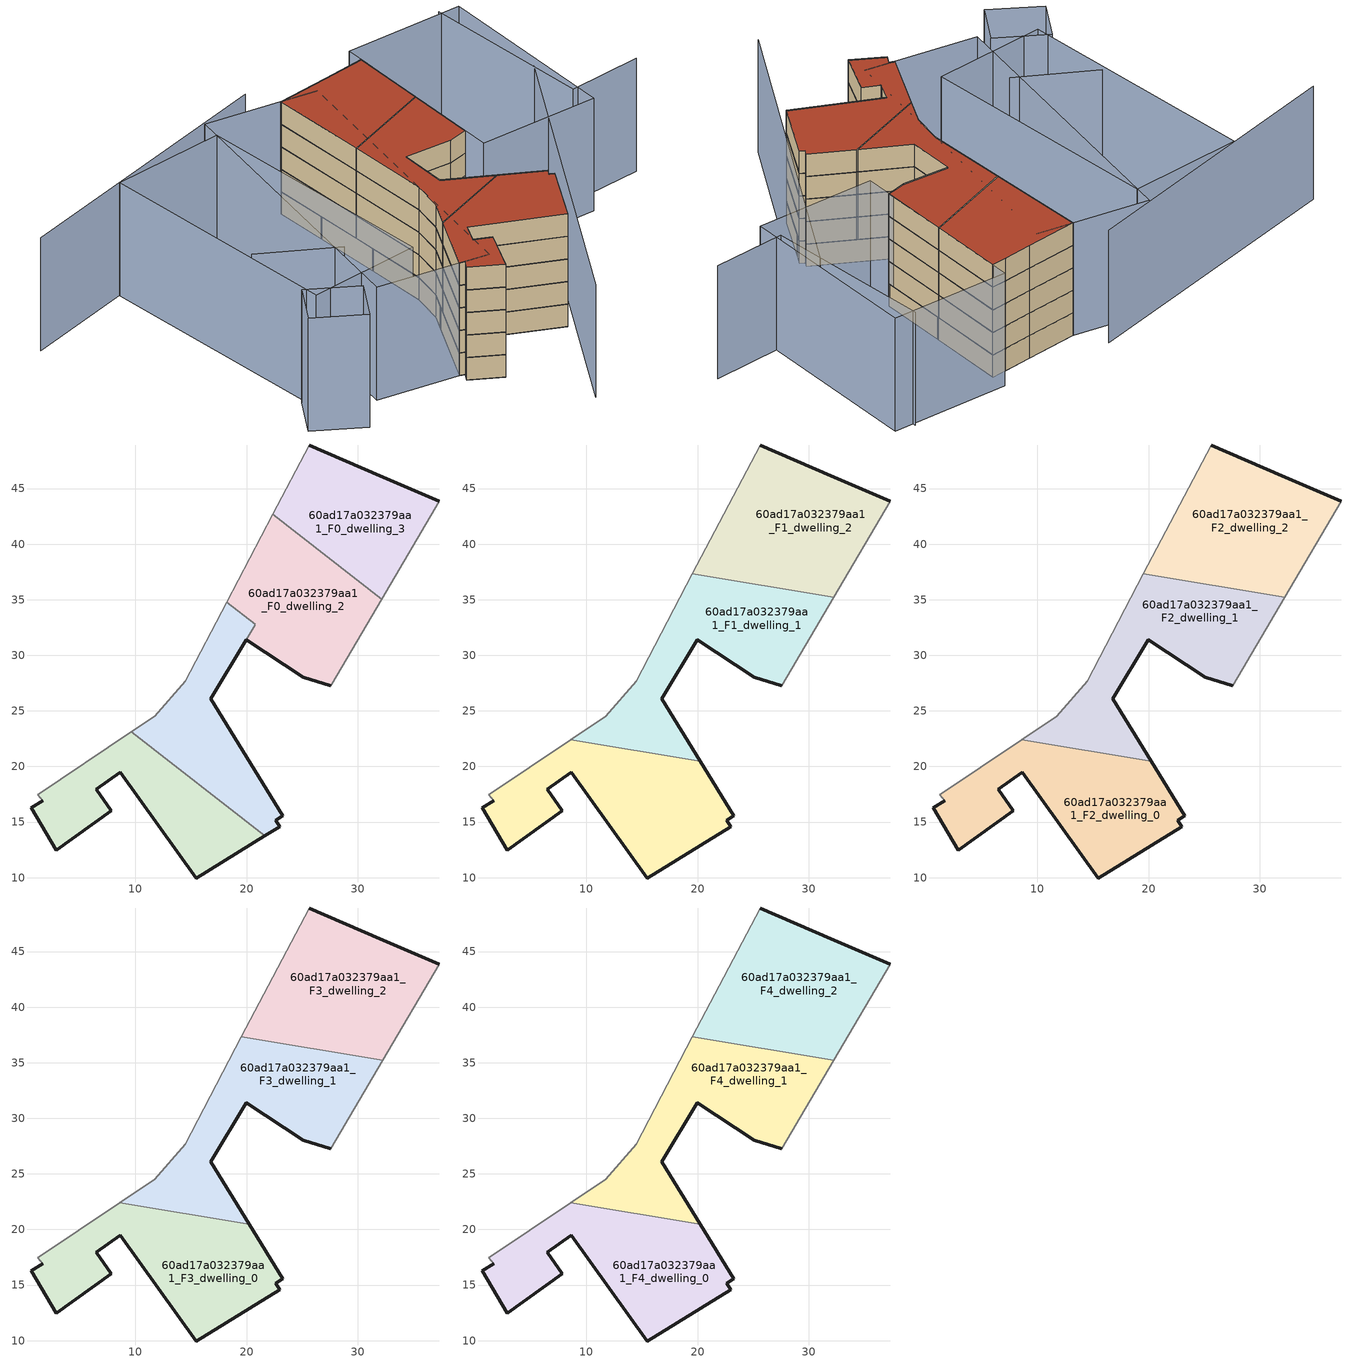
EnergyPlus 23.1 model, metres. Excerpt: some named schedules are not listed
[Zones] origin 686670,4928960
60ad17a032379aa1_F0_dwelling_0
 floor ground (EU_floor_Construction): 21.64,13.76 9.61,23.1 1.2,17.47 1.66,16.9 0.64,16.31 2.86,12.47 7.84,16.04 6.48,17.94 8.63,19.48 15.45,9.97 z0
 wall outside (EU_wall_Construction): 21.64,13.76 15.45,9.97 8.63,19.48 6.48,17.94 7.84,16.04 2.86,12.47 0.64,16.31 1.66,16.9 z0:3
 wall adiabatic (EU_wall_Construction): 1.66,16.9 1.2,17.47 9.61,23.1 z0:3
 wall to 60ad17a032379aa1_F0_dwelling_1 (EU_wall_Construction): 9.61,23.1 21.64,13.76 z0:3
60ad17a032379aa1_F0_dwelling_1
 floor ground (EU_floor_Construction): 22.98,14.59 22.62,15.16 23.26,15.55 16.79,26.09 20.77,32.77 18.2,34.77 14.46,27.67 11.73,24.52 9.61,23.1 21.64,13.76 z0
 wall outside (EU_wall_Construction): 19.96,31.4 16.79,26.09 23.26,15.55 22.62,15.16 22.98,14.59 21.64,13.76 z0:3
 wall adiabatic (EU_wall_Construction): 9.61,23.1 11.73,24.52 14.46,27.67 18.2,34.77 z0:3
 wall to 60ad17a032379aa1_F0_dwelling_2 (EU_wall_Construction): 18.2,34.77 20.77,32.77 19.96,31.41 z0:3
60ad17a032379aa1_F0_dwelling_2
 floor ground (EU_floor_Construction): 27.68,27.41 32.17,35.06 22.36,42.68 18.2,34.77 20.77,32.77 19.96,31.41 25.08,28.05 27.59,27.27 z0
 wall outside (EU_wall_Construction): 27.59,27.27 25.08,28.05 19.96,31.41 z0:3
 wall adiabatic (EU_wall_Construction): 18.2,34.77 22.36,42.68 / 32.17,35.06 27.68,27.41 27.59,27.27 z0:3
 wall to 60ad17a032379aa1_F0_dwelling_3 (EU_wall_Construction): 22.36,42.68 32.17,35.06 z0:3
60ad17a032379aa1_F0_dwelling_3
 floor ground (EU_floor_Construction): 32.17,35.06 37.32,43.84 35.43,44.67 32,46.14 25.63,48.92 22.36,42.68 z0
 wall outside (EU_wall_Construction): 25.63,48.92 32,46.14 35.43,44.67 37.32,43.84 z0:3
 wall adiabatic (EU_wall_Construction): 37.32,43.84 32.17,35.06 / 22.36,42.68 25.63,48.92 z0:3
60ad17a032379aa1_F1_dwelling_0
 floor to 60ad17a032379aa1_F0_dwelling_0 (EU_floor_Construction): 21.64,13.76 11.02,22.01 8.59,22.42 1.2,17.47 1.66,16.9 0.64,16.31 2.86,12.47 7.84,16.04 6.48,17.94 8.63,19.48 15.45,9.97 z3
 floor to 60ad17a032379aa1_F0_dwelling_1 (EU_floor_Construction): 22.98,14.59 22.62,15.16 23.26,15.55 20.24,20.48 11.02,22.01 21.64,13.76 z3
 wall outside (EU_wall_Construction): 20.24,20.48 23.26,15.55 22.62,15.16 22.98,14.59 15.45,9.97 8.63,19.48 6.48,17.94 7.84,16.04 2.86,12.47 0.64,16.31 1.66,16.9 z3:6
 wall adiabatic (EU_wall_Construction): 1.66,16.9 1.2,17.47 8.59,22.42 z3:6
 wall to 60ad17a032379aa1_F1_dwelling_1 (EU_wall_Construction): 8.59,22.42 20.24,20.48 z3:6
60ad17a032379aa1_F1_dwelling_1
 floor outside (EU_floor_Construction): 25.08,28.05 19.96,31.41 20.77,32.77 19.96,31.4 z3
 floor to 60ad17a032379aa1_F0_dwelling_1 (EU_floor_Construction): 20.24,20.48 16.79,26.09 19.96,31.4 20.77,32.77 18.2,34.77 14.46,27.67 11.73,24.52 9.61,23.1 11.02,22.01 z3
 floor to 60ad17a032379aa1_F0_dwelling_0 (EU_floor_Construction): 11.02,22.01 9.61,23.1 8.59,22.42 z3
 floor to 60ad17a032379aa1_F0_dwelling_2 (EU_floor_Construction): 27.59,27.27 32.17,35.06 31.88,35.28 19.55,37.33 18.2,34.77 20.77,32.77 19.96,31.41 25.08,28.05 z3
 floor to 60ad17a032379aa1_F0_dwelling_3 (EU_floor_Construction): 32.17,35.06 32.26,35.22 31.88,35.28 z3
 wall outside (EU_wall_Construction): 27.59,27.27 25.08,28.05 19.96,31.41 16.79,26.09 20.24,20.48 z3:6
 wall adiabatic (EU_wall_Construction): 8.59,22.42 11.73,24.52 14.46,27.67 19.55,37.33 / 32.26,35.22 27.59,27.27 z3:6
 wall to 60ad17a032379aa1_F1_dwelling_2 (EU_wall_Construction): 19.55,37.33 32.26,35.22 z3:6
60ad17a032379aa1_F1_dwelling_2
 floor to 60ad17a032379aa1_F0_dwelling_2 (EU_floor_Construction): 31.88,35.28 22.36,42.68 19.55,37.33 z3
 floor to 60ad17a032379aa1_F0_dwelling_3 (EU_floor_Construction): 32.26,35.22 37.32,43.84 35.43,44.67 32,46.14 25.63,48.92 22.36,42.68 31.88,35.28 z3
 wall outside (EU_wall_Construction): 25.63,48.92 32,46.14 35.43,44.67 37.32,43.84 z3:6
 wall adiabatic (EU_wall_Construction): 37.32,43.84 32.26,35.22 / 19.55,37.33 25.63,48.92 z3:6
60ad17a032379aa1_F2_dwelling_0
 floor to 60ad17a032379aa1_F1_dwelling_0 (EU_floor_Construction): 22.98,14.59 22.62,15.16 23.26,15.55 20.24,20.48 8.59,22.42 1.2,17.47 1.66,16.9 0.64,16.31 2.86,12.47 7.84,16.04 6.48,17.94 8.63,19.48 15.45,9.97 z6
 wall outside (EU_wall_Construction): 20.24,20.48 23.26,15.55 22.62,15.16 22.98,14.59 15.45,9.97 8.63,19.48 6.48,17.94 7.84,16.04 2.86,12.47 0.64,16.31 1.66,16.9 z6:9
 wall adiabatic (EU_wall_Construction): 1.66,16.9 1.2,17.47 8.59,22.42 z6:9
 wall to 60ad17a032379aa1_F2_dwelling_1 (EU_wall_Construction): 8.59,22.42 20.24,20.48 z6:9
60ad17a032379aa1_F2_dwelling_1
 floor to 60ad17a032379aa1_F1_dwelling_1 (EU_floor_Construction): 27.59,27.27 32.26,35.22 19.55,37.33 14.46,27.67 11.73,24.52 8.59,22.42 20.24,20.48 16.79,26.09 19.96,31.41 25.08,28.05 z6
 wall outside (EU_wall_Construction): 27.59,27.27 25.08,28.05 19.96,31.41 16.79,26.09 20.24,20.48 z6:9
 wall adiabatic (EU_wall_Construction): 8.59,22.42 11.73,24.52 14.46,27.67 19.55,37.33 / 32.26,35.22 27.59,27.27 z6:9
 wall to 60ad17a032379aa1_F2_dwelling_2 (EU_wall_Construction): 19.55,37.33 32.26,35.22 z6:9
60ad17a032379aa1_F2_dwelling_2
 floor to 60ad17a032379aa1_F1_dwelling_2 (EU_floor_Construction): 32.26,35.22 37.32,43.84 35.43,44.67 32,46.14 25.63,48.92 19.55,37.33 z6
 wall outside (EU_wall_Construction): 25.63,48.92 32,46.14 35.43,44.67 37.32,43.84 z6:9
 wall adiabatic (EU_wall_Construction): 37.32,43.84 32.26,35.22 / 19.55,37.33 25.63,48.92 z6:9
60ad17a032379aa1_F3_dwelling_0
 floor to 60ad17a032379aa1_F2_dwelling_0 (EU_floor_Construction): 22.98,14.59 22.62,15.16 23.26,15.55 20.24,20.48 8.59,22.42 1.2,17.47 1.66,16.9 0.64,16.31 2.86,12.47 7.84,16.04 6.48,17.94 8.63,19.48 15.45,9.97 z9
 wall outside (EU_wall_Construction): 20.24,20.48 23.26,15.55 22.62,15.16 22.98,14.59 15.45,9.97 8.63,19.48 6.48,17.94 7.84,16.04 2.86,12.47 0.64,16.31 1.66,16.9 z9:12
 wall adiabatic (EU_wall_Construction): 1.66,16.9 1.2,17.47 8.59,22.42 z9:12
 wall to 60ad17a032379aa1_F3_dwelling_1 (EU_wall_Construction): 8.59,22.42 20.24,20.48 z9:12
60ad17a032379aa1_F3_dwelling_1
 floor to 60ad17a032379aa1_F2_dwelling_1 (EU_floor_Construction): 27.59,27.27 32.26,35.22 19.55,37.33 14.46,27.67 11.73,24.52 8.59,22.42 20.24,20.48 16.79,26.09 19.96,31.41 25.08,28.05 z9
 wall outside (EU_wall_Construction): 27.59,27.27 25.08,28.05 19.96,31.41 16.79,26.09 20.24,20.48 z9:12
 wall adiabatic (EU_wall_Construction): 8.59,22.42 11.73,24.52 14.46,27.67 19.55,37.33 / 32.26,35.22 27.59,27.27 z9:12
 wall to 60ad17a032379aa1_F3_dwelling_2 (EU_wall_Construction): 19.55,37.33 32.26,35.22 z9:12
60ad17a032379aa1_F3_dwelling_2
 floor to 60ad17a032379aa1_F2_dwelling_2 (EU_floor_Construction): 32.26,35.22 37.32,43.84 35.43,44.67 32,46.14 25.63,48.92 19.55,37.33 z9
 wall outside (EU_wall_Construction): 25.63,48.92 32,46.14 35.43,44.67 37.32,43.84 z9:12
 wall adiabatic (EU_wall_Construction): 37.32,43.84 32.26,35.22 / 19.55,37.33 25.63,48.92 z9:12
60ad17a032379aa1_F4_dwelling_0
 floor to 60ad17a032379aa1_F3_dwelling_0 (EU_floor_Construction): 22.98,14.59 22.62,15.16 23.26,15.55 20.24,20.48 8.59,22.42 1.2,17.47 1.66,16.9 0.64,16.31 2.86,12.47 7.84,16.04 6.48,17.94 8.63,19.48 15.45,9.97 z12
 wall outside (EU_wall_Construction): 20.24,20.48 23.26,15.55 22.62,15.16 22.98,14.59 15.45,9.97 8.63,19.48 6.48,17.94 7.84,16.04 2.86,12.47 0.64,16.31 1.66,16.9 z12:15
 wall adiabatic (EU_wall_Construction): 1.66,16.9 1.2,17.47 8.59,22.42 z12:15
 wall to 60ad17a032379aa1_F4_dwelling_1 (EU_wall_Construction): 8.59,22.42 20.24,20.48 z12:15
 roof outside (EU_roof_Construction): 20.24,20.48 23.26,15.55 22.62,15.16 22.98,14.59 15.45,9.97 8.63,19.48 6.48,17.94 7.84,16.04 2.86,12.47 0.64,16.31 1.66,16.9 1.2,17.47 8.59,22.42 z15
60ad17a032379aa1_F4_dwelling_1
 floor to 60ad17a032379aa1_F3_dwelling_1 (EU_floor_Construction): 27.59,27.27 32.26,35.22 19.55,37.33 14.46,27.67 11.73,24.52 8.59,22.42 20.24,20.48 16.79,26.09 19.96,31.41 25.08,28.05 z12
 wall outside (EU_wall_Construction): 27.59,27.27 25.08,28.05 19.96,31.41 16.79,26.09 20.24,20.48 z12:15
 wall adiabatic (EU_wall_Construction): 8.59,22.42 11.73,24.52 14.46,27.67 19.55,37.33 / 32.26,35.22 27.59,27.27 z12:15
 wall to 60ad17a032379aa1_F4_dwelling_2 (EU_wall_Construction): 19.55,37.33 32.26,35.22 z12:15
 roof outside (EU_roof_Construction): 32.26,35.22 27.59,27.27 25.08,28.05 19.96,31.41 16.79,26.09 20.24,20.48 8.59,22.42 11.73,24.52 14.46,27.67 19.55,37.33 z15
60ad17a032379aa1_F4_dwelling_2
 floor to 60ad17a032379aa1_F3_dwelling_2 (EU_floor_Construction): 32.26,35.22 37.32,43.84 35.43,44.67 32,46.14 25.63,48.92 19.55,37.33 z12
 wall outside (EU_wall_Construction): 25.63,48.92 32,46.14 35.43,44.67 37.32,43.84 z12:15
 wall adiabatic (EU_wall_Construction): 37.32,43.84 32.26,35.22 / 19.55,37.33 25.63,48.92 z12:15
 roof outside (EU_roof_Construction): 35.43,44.67 37.32,43.84 32.26,35.22 19.55,37.33 25.63,48.92 32,46.14 z15
shading: -5.79,39.86 -0.38,30.8 / 2.66,1.45 43.31,25.25 / 49.07,15.09 40.32,19.26 / 40.32,19.26 49.95,39.46 / 25.58,53.23 -11.38,63.28 / -10.68,31.82 -7.36,25.71 / -7.36,25.71 -12.72,22.79 / -12.72,22.79 -16.04,28.9 / -16.04,28.9 -10.68,31.82 / 51.97,37.8 39.43,16.4 / 39.43,16.4 25.88,24.34 / 25.88,24.34 38.42,45.74 / 38.42,45.74 51.97,37.8 / -7.07,24.18 18,55.1 / 18,55.1 29.29,45.95 / 29.29,45.95 4.21,15.03 / 4.21,15.03 -7.07,24.18 / -11.14,29.92 2.81,59.35 / 2.81,59.35 16.27,52.98 / 16.27,52.98 2.33,23.54 / 2.33,23.54 -11.14,29.92 z0:15
[Building]
EU S2 Campaign: North Axis=0; Terrain=City; Solar Distribution=FullExterior
[Site:Location]
Bologna: Latitude=44.5; Longitude=11.25; Time Zone=1; Elevation=37
[SizingPeriod:WeatherFileDays]
AnnualSizingPeriod: Begin Month=1; Begin Day of Month=1; End Month=12; End Day of Month=31; Day of Week for Start Day=Monday; Use Weather File Daylight Saving Period=No; Use Weather File Rain and Snow Indicators=No
[MATERIAL:NOMASS] Roughness=MediumRough; Thermal Absorptance=0.9; Solar Absorptance=0.7; Visible Absorptance=0.7
Name | Thermal Resistance
EU_wall_NoMass | 0.905828
EU_roof_NoMass | 0.37593
EU_floor_NoMass | 0.67114
[CONSTRUCTION]
EU_wall_Construction: EU_wall_NoMass
EU_roof_Construction: EU_roof_NoMass
EU_floor_Construction: EU_floor_NoMass
EU_InternalMass_Construction: EU_InternalMass_Material
[ZONE] Type=1; Multiplier=1; Ceiling Height=autocalculate; Floor Area=autocalculate; Part of Total Floor Area=Yes
Name | Volume
60ad17a032379aa1_F0_dwelling_0 | 322.403
60ad17a032379aa1_F1_dwelling_0; 60ad17a032379aa1_F2_dwelling_0; 60ad17a032379aa1_F3_dwelling_0; 60ad17a032379aa1_F4_dwelling_0 | 429.859
60ad17a032379aa1_F0_dwelling_1 | 292.952
60ad17a032379aa1_F1_dwelling_1; 60ad17a032379aa1_F2_dwelling_1; 60ad17a032379aa1_F3_dwelling_1; 60ad17a032379aa1_F4_dwelling_1 | 429.841
60ad17a032379aa1_F0_dwelling_2 | 351.811
60ad17a032379aa1_F1_dwelling_2; 60ad17a032379aa1_F2_dwelling_2; 60ad17a032379aa1_F3_dwelling_2; 60ad17a032379aa1_F4_dwelling_2 | 429.858
60ad17a032379aa1_F0_dwelling_3 | 322.377
[INTERNALMASS] Construction=EU_InternalMass_Construction
Name | Zone or ZoneList | Surface Area
60ad17a032379aa1_F0_dwelling_0_EU_InternalMass | 60ad17a032379aa1_F0_dwelling_0 | 107.469
60ad17a032379aa1_F0_dwelling_1_EU_InternalMass | 60ad17a032379aa1_F0_dwelling_1 | 97.6695
60ad17a032379aa1_F0_dwelling_2_EU_InternalMass | 60ad17a032379aa1_F0_dwelling_2 | 117.27
60ad17a032379aa1_F0_dwelling_3_EU_InternalMass | 60ad17a032379aa1_F0_dwelling_3 | 107.459
60ad17a032379aa1_F1_dwelling_0_EU_InternalMass | 60ad17a032379aa1_F1_dwelling_0 | 143.287
60ad17a032379aa1_F1_dwelling_1_EU_InternalMass | 60ad17a032379aa1_F1_dwelling_1 | 143.28
60ad17a032379aa1_F1_dwelling_2_EU_InternalMass | 60ad17a032379aa1_F1_dwelling_2 | 143.286
60ad17a032379aa1_F2_dwelling_0_EU_InternalMass | 60ad17a032379aa1_F2_dwelling_0 | 143.287
60ad17a032379aa1_F2_dwelling_1_EU_InternalMass | 60ad17a032379aa1_F2_dwelling_1 | 143.28
60ad17a032379aa1_F2_dwelling_2_EU_InternalMass | 60ad17a032379aa1_F2_dwelling_2 | 143.286
60ad17a032379aa1_F3_dwelling_0_EU_InternalMass | 60ad17a032379aa1_F3_dwelling_0 | 143.287
60ad17a032379aa1_F3_dwelling_1_EU_InternalMass | 60ad17a032379aa1_F3_dwelling_1 | 143.28
60ad17a032379aa1_F3_dwelling_2_EU_InternalMass | 60ad17a032379aa1_F3_dwelling_2 | 143.286
60ad17a032379aa1_F4_dwelling_0_EU_InternalMass | 60ad17a032379aa1_F4_dwelling_0 | 143.287
60ad17a032379aa1_F4_dwelling_1_EU_InternalMass | 60ad17a032379aa1_F4_dwelling_1 | 143.28
60ad17a032379aa1_F4_dwelling_2_EU_InternalMass | 60ad17a032379aa1_F4_dwelling_2 | 143.286
[OTHEREQUIPMENT] Fuel Type=Electricity; Design Level Calculation Method=Watts/Area; Power per Zone Floor Area=1; Fraction Latent=0; Fraction Radiant=0; Fraction Lost=0; Carbon Dioxide Generation Rate=0; EndUse Subcategory=EU_Step8_InternalGains
Name | Zone or ZoneList or Space or SpaceList | Schedule
EU_Step8_InternalGain_60ad17a032379aa1_F0_dwelling_0_f000 | 60ad17a032379aa1_F0_dwelling_0 | EU_Step8_GainSchedule_60ad17a032379aa1_F0_dwelling_0_f000
EU_Step8_InternalGain_60ad17a032379aa1_F0_dwelling_1_f000 | 60ad17a032379aa1_F0_dwelling_1 | EU_Step8_GainSchedule_60ad17a032379aa1_F0_dwelling_1_f000
EU_Step8_InternalGain_60ad17a032379aa1_F0_dwelling_2_f000 | 60ad17a032379aa1_F0_dwelling_2 | EU_Step8_GainSchedule_60ad17a032379aa1_F0_dwelling_2_f000
EU_Step8_InternalGain_60ad17a032379aa1_F0_dwelling_3_f000 | 60ad17a032379aa1_F0_dwelling_3 | EU_Step8_GainSchedule_60ad17a032379aa1_F0_dwelling_3_f000
EU_Step8_InternalGain_60ad17a032379aa1_F1_dwelling_0_f000 | 60ad17a032379aa1_F1_dwelling_0 | EU_Step8_GainSchedule_60ad17a032379aa1_F1_dwelling_0_f000
EU_Step8_InternalGain_60ad17a032379aa1_F1_dwelling_1_f000 | 60ad17a032379aa1_F1_dwelling_1 | EU_Step8_GainSchedule_60ad17a032379aa1_F1_dwelling_1_f000
EU_Step8_InternalGain_60ad17a032379aa1_F1_dwelling_2_f000 | 60ad17a032379aa1_F1_dwelling_2 | EU_Step8_GainSchedule_60ad17a032379aa1_F1_dwelling_2_f000
EU_Step8_InternalGain_60ad17a032379aa1_F2_dwelling_0_f000 | 60ad17a032379aa1_F2_dwelling_0 | EU_Step8_GainSchedule_60ad17a032379aa1_F2_dwelling_0_f000
EU_Step8_InternalGain_60ad17a032379aa1_F2_dwelling_1_f000 | 60ad17a032379aa1_F2_dwelling_1 | EU_Step8_GainSchedule_60ad17a032379aa1_F2_dwelling_1_f000
EU_Step8_InternalGain_60ad17a032379aa1_F2_dwelling_2_f000 | 60ad17a032379aa1_F2_dwelling_2 | EU_Step8_GainSchedule_60ad17a032379aa1_F2_dwelling_2_f000
EU_Step8_InternalGain_60ad17a032379aa1_F3_dwelling_0_f000 | 60ad17a032379aa1_F3_dwelling_0 | EU_Step8_GainSchedule_60ad17a032379aa1_F3_dwelling_0_f000
EU_Step8_InternalGain_60ad17a032379aa1_F3_dwelling_1_f000 | 60ad17a032379aa1_F3_dwelling_1 | EU_Step8_GainSchedule_60ad17a032379aa1_F3_dwelling_1_f000
EU_Step8_InternalGain_60ad17a032379aa1_F3_dwelling_2_f000 | 60ad17a032379aa1_F3_dwelling_2 | EU_Step8_GainSchedule_60ad17a032379aa1_F3_dwelling_2_f000
EU_Step8_InternalGain_60ad17a032379aa1_F4_dwelling_0_f000 | 60ad17a032379aa1_F4_dwelling_0 | EU_Step8_GainSchedule_60ad17a032379aa1_F4_dwelling_0_f000
EU_Step8_InternalGain_60ad17a032379aa1_F4_dwelling_1_f000 | 60ad17a032379aa1_F4_dwelling_1 | EU_Step8_GainSchedule_60ad17a032379aa1_F4_dwelling_1_f000
EU_Step8_InternalGain_60ad17a032379aa1_F4_dwelling_2_f000 | 60ad17a032379aa1_F4_dwelling_2 | EU_Step8_GainSchedule_60ad17a032379aa1_F4_dwelling_2_f000
[ZONEVENTILATION:DESIGNFLOWRATE] Schedule=EU_AlwaysOn; Design Flow Rate Calculation Method=AirChanges/Hour; Air Changes per Hour=0.73129; Ventilation Type=Natural; Fan Pressure Rise=0; Fan Total Efficiency=1; Constant Term Coefficient=1; Temperature Term Coefficient=0; Velocity Term Coefficient=0; Velocity Squared Term Coefficient=0; Minimum Indoor Temperature=-100; Maximum Indoor Temperature=100; Delta Temperature=-100; Minimum Outdoor Temperature=-100; Maximum Outdoor Temperature=100; Maximum Wind Speed=40
Name | Zone or ZoneList or Space or SpaceList
EU_ConstantAir_60ad17a032379aa1_F0_dwelling_0 | 60ad17a032379aa1_F0_dwelling_0
EU_ConstantAir_60ad17a032379aa1_F0_dwelling_1 | 60ad17a032379aa1_F0_dwelling_1
EU_ConstantAir_60ad17a032379aa1_F0_dwelling_2 | 60ad17a032379aa1_F0_dwelling_2
EU_ConstantAir_60ad17a032379aa1_F0_dwelling_3 | 60ad17a032379aa1_F0_dwelling_3
EU_ConstantAir_60ad17a032379aa1_F1_dwelling_0 | 60ad17a032379aa1_F1_dwelling_0
EU_ConstantAir_60ad17a032379aa1_F1_dwelling_1 | 60ad17a032379aa1_F1_dwelling_1
EU_ConstantAir_60ad17a032379aa1_F1_dwelling_2 | 60ad17a032379aa1_F1_dwelling_2
EU_ConstantAir_60ad17a032379aa1_F2_dwelling_0 | 60ad17a032379aa1_F2_dwelling_0
EU_ConstantAir_60ad17a032379aa1_F2_dwelling_1 | 60ad17a032379aa1_F2_dwelling_1
EU_ConstantAir_60ad17a032379aa1_F2_dwelling_2 | 60ad17a032379aa1_F2_dwelling_2
EU_ConstantAir_60ad17a032379aa1_F3_dwelling_0 | 60ad17a032379aa1_F3_dwelling_0
EU_ConstantAir_60ad17a032379aa1_F3_dwelling_1 | 60ad17a032379aa1_F3_dwelling_1
EU_ConstantAir_60ad17a032379aa1_F3_dwelling_2 | 60ad17a032379aa1_F3_dwelling_2
EU_ConstantAir_60ad17a032379aa1_F4_dwelling_0 | 60ad17a032379aa1_F4_dwelling_0
EU_ConstantAir_60ad17a032379aa1_F4_dwelling_1 | 60ad17a032379aa1_F4_dwelling_1
EU_ConstantAir_60ad17a032379aa1_F4_dwelling_2 | 60ad17a032379aa1_F4_dwelling_2
